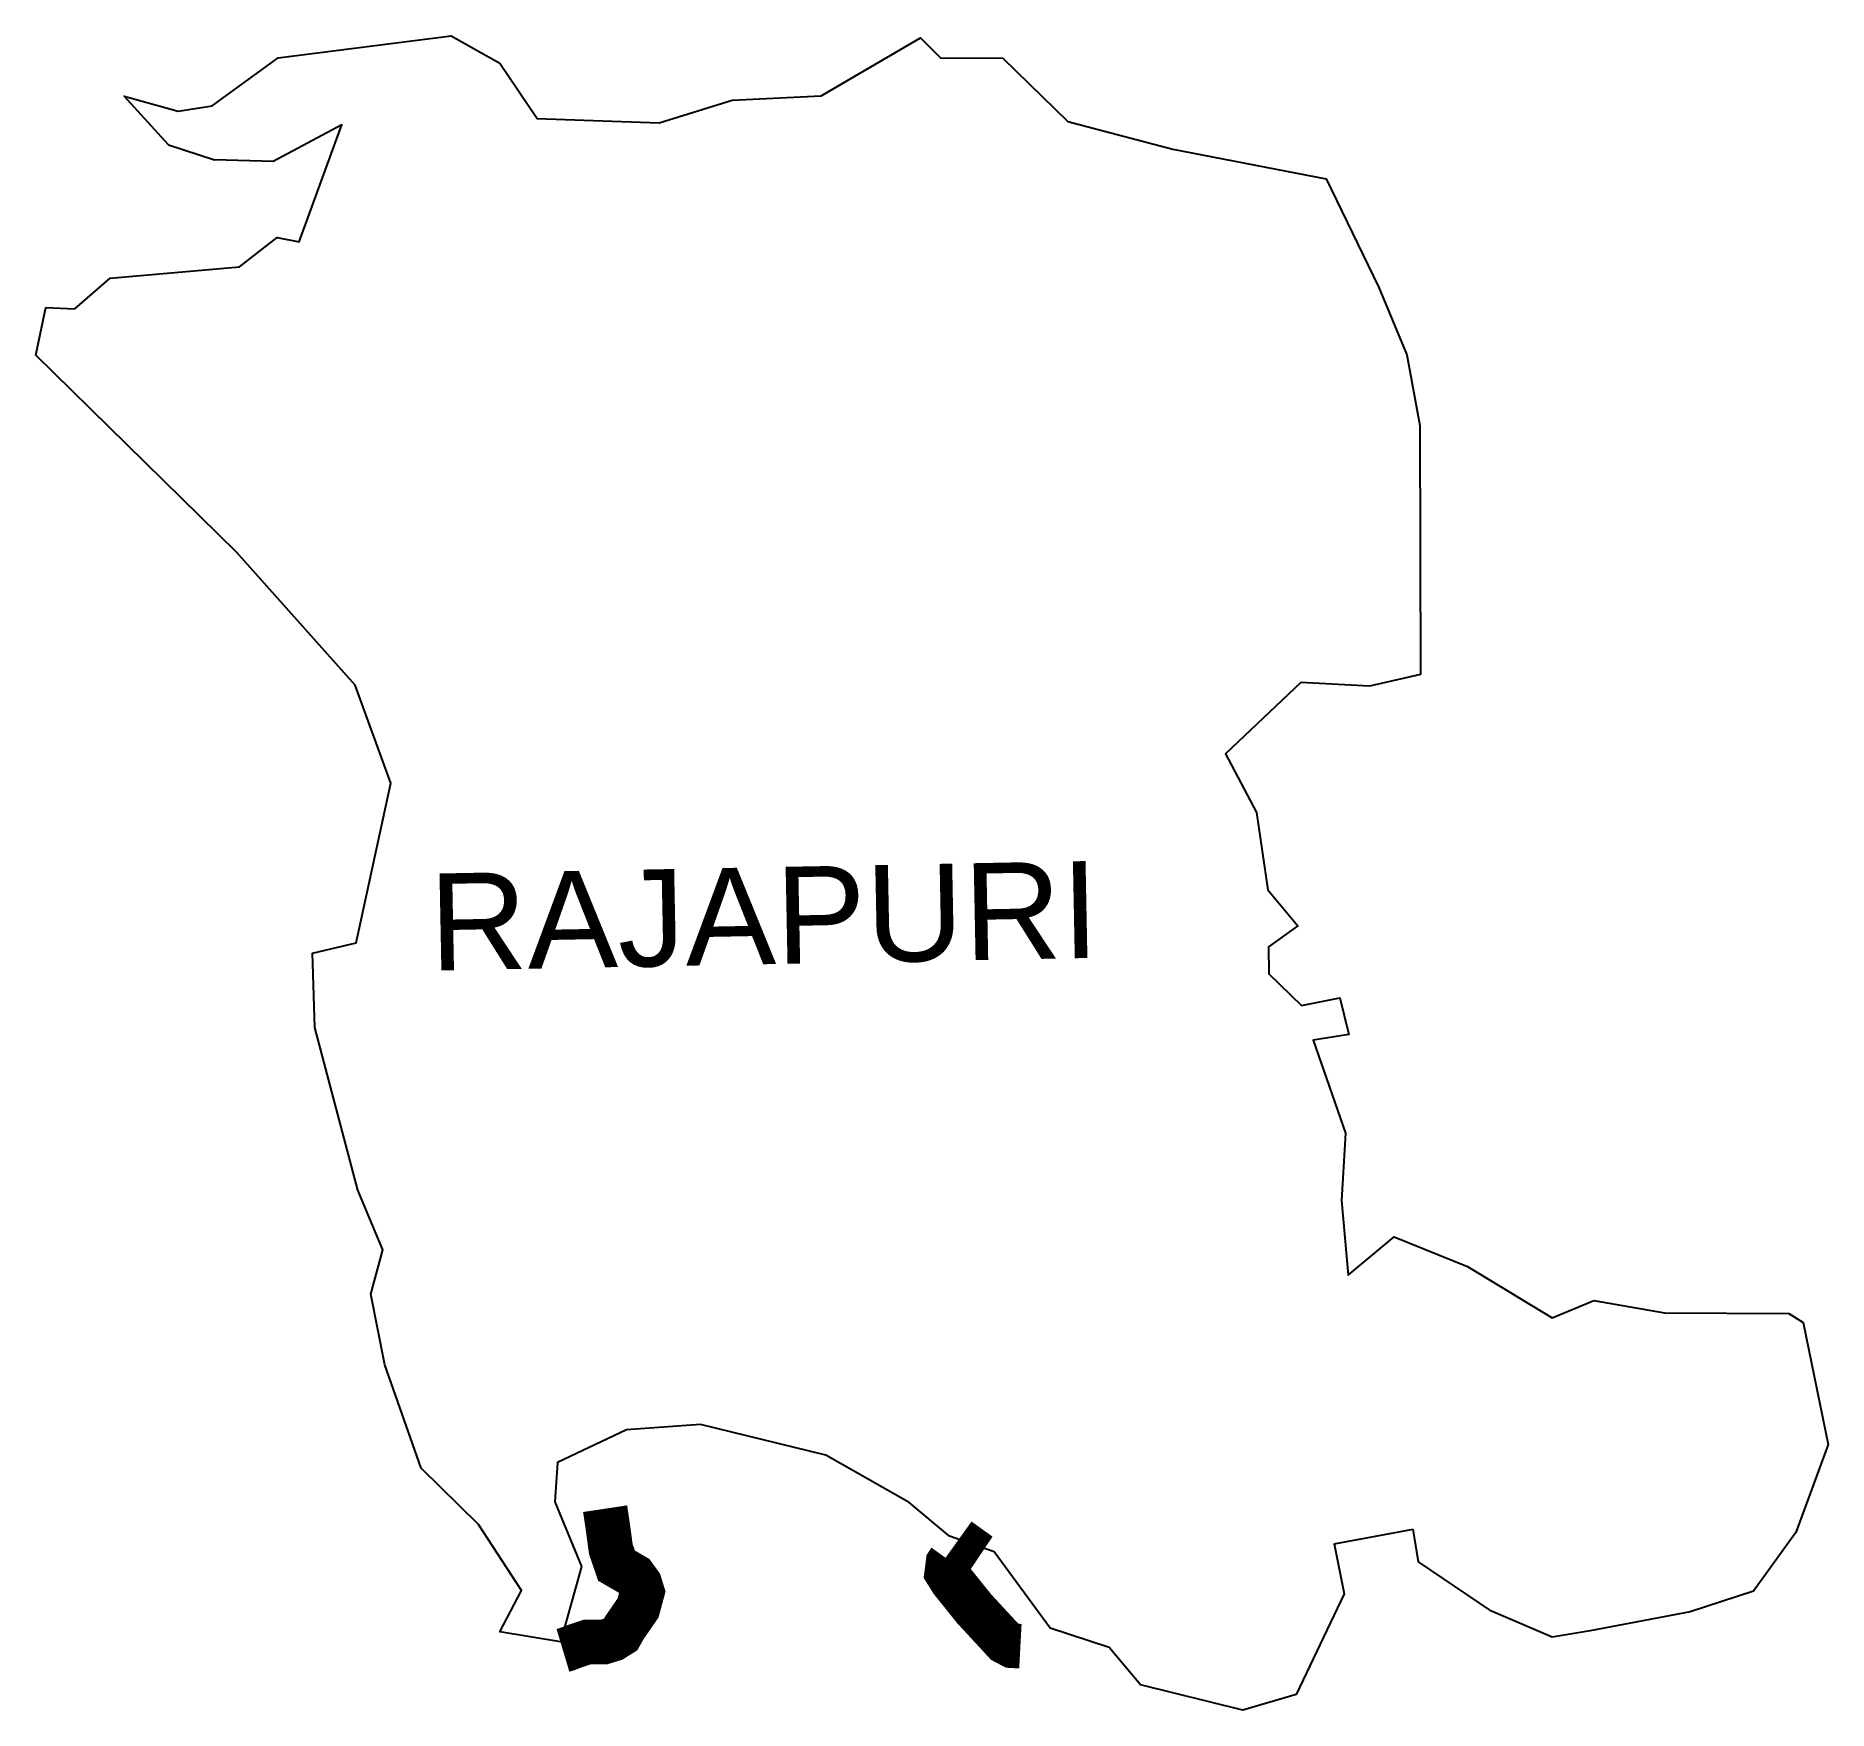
# Model space of a CAD drawing. Header units: metres. Extents: x 284941 to 286951, y 2024466 to 2026344.
import ezdxf

# ---------------------------------------------------------------- set-up
doc = ezdxf.new("R2010")
doc.units = ezdxf.units.M
for name, color, linetype in [('ARTIFICIALLY PROTECTED', 10, 'Continuous'), ('village', 3, 'Continuous'), ('VILLAGE NAME', 250, 'Continuous')]:
    doc.layers.add(name, color=color, linetype=linetype)
doc.styles.get("Standard").update_dxf_attribs({"font": 'simplex.shx'})

msp = doc.modelspace()

# ---------------------------------------------------------------- linework, layer by layer
at = {"color": 3, "flags": 128}
for points in [[(285089.8, 2026222), (285141.6, 2026205.2)], [(286397.4, 2024652.9), (286486.1, 2024669.6)]]:
    msp.add_lwpolyline(points, dxfattribs=at)
at = {"layer": 'ARTIFICIALLY PROTECTED', "const_width": 50, "flags": 128}
for points in [[(285532.3, 2024533.5), (285536.3, 2024534.7), (285546.2, 2024538.4), (285560, 2024543), (285578.7, 2024543), (285588.3, 2024545.9), (285597.1, 2024551.4), (285601.6, 2024559.4), (285616.5, 2024581), (285621.4, 2024599), (285618.6, 2024608.1), (285612.1, 2024617.1), (285592.4, 2024628.5), (285586, 2024647.1), (285582.4, 2024673.8), (285579.6, 2024692.4)], [(285976, 2024657.7), (285979.9, 2024654.9), (285964.2, 2024631.5), (285962.8, 2024620.5), (285968.7, 2024611.1), (285993.6, 2024580.1), (286028, 2024542.9), (286036, 2024538.7), (286045.4, 2024538.2)]]:
    msp.add_lwpolyline(points, dxfattribs=at)
at = {"layer": 'village', "color": 3}
for points in [[(285089.8, 2026222, 0), (285040.3, 2026276.7, 0), (285100.6, 2026259.9, 0), (285139, 2026265.9, 0), (285213, 2026319.8, 0), (285406.8, 2026344.3, 0), (285461.4, 2026313.7, 0), (285503.5, 2026251.6, 0), (285640.1, 2026246.9, 0), (285722.2, 2026272.1, 0), (285821.8, 2026277, 0), (285933.5, 2026342.2, 0), (285955.6, 2026319.8, 0), (286025.8, 2026319.2, 0), (286098.7, 2026248.2, 0), (286216.4, 2026217.2, 0), (286388.2, 2026184.1, 0), (286447.4, 2026062.1, 0), (286478.8, 2025986.5, 0), (286493.4, 2025907.4, 0), (286494.3, 2025628.2, 0), (286437.1, 2025614.9, 0), (286359.8, 2025618.9, 0), (286275.4, 2025539.1, 0), (286310.1, 2025473.4, 0), (286322.9, 2025386.6, 0), (286356.5, 2025346.2, 0), (286323.5, 2025322.5, 0), (286324.2, 2025292.3, 0), (286360.7, 2025256.8, 0), (286403.7, 2025265.3, 0), (286413.6, 2025224.1, 0), (286373.7, 2025218, 0), (286410.2, 2025113.6, 0), (286405.6, 2025037.9, 0), (286413.1, 2024954.3, 0), (286464.8, 2024997.2, 0), (286546.7, 2024964.1, 0), (286642, 2024906.3, 0), (286688.6, 2024925.9, 0), (286767.8, 2024912.2, 0), (286907.3, 2024911.4, 0), (286923.4, 2024901.1, 0), (286951.4, 2024764.3, 0)], [(286397.4, 2024652.9, 0), (286408.4, 2024596.8, 0), (286354.7, 2024484.1, 0), (286294.7, 2024466.4, 0), (286180, 2024495, 0), (286144.8, 2024536.6, 0), (286078.8, 2024558.4, 0), (286016.1, 2024643.9, 0), (285965.8, 2024661.5, 0), (285920.6, 2024699.5, 0), (285827.3, 2024752.4, 0), (285686.6, 2024787, 0), (285603.4, 2024780.8, 0), (285526.2, 2024744.3, 0), (285523.1, 2024700.2, 0), (285553.2, 2024627.5, 0), (285529.7, 2024542.9, 0), (285461.6, 2024554.4, 0), (285485.7, 2024600.8, 0), (285437.5, 2024674.5, 0), (285373.2, 2024737.8, 0), (285332.6, 2024853.9, 0), (285316.8, 2024932.9, 0), (285330.2, 2024982.8, 0), (285302.4, 2025049.7, 0), (285253.9, 2025232, 0), (285251.5, 2025315.6, 0), (285300.5, 2025327.1, 0), (285339.3, 2025506.3, 0), (285299.1, 2025615.9, 0), (285166.2, 2025765.2, 0), (284941.1, 2025986.3, 0), (284952.3, 2026039.7, 0), (284984.7, 2026038.2, 0), (285024.4, 2026072.6, 0), (285169.6, 2026085.1, 0), (285211.9, 2026118.2, 0), (285236.6, 2026113.3, 0), (285284.3, 2026244.4, 0), (285207.4, 2026203.5, 0), (285141.6, 2026205.2, 0)], [(286951.4, 2024764.3, 0), (286915.2, 2024665.8, 0), (286867.7, 2024599.9, 0), (286796.7, 2024576.9, 0), (286684.5, 2024555.3, 0), (286641.7, 2024548.2, 0), (286573.6, 2024577.6, 0), (286491.9, 2024632.9, 0), (286486.1, 2024669.6, 0)]]:
    msp.add_polyline3d(points, dxfattribs=at)

# ---------------------------------------------------------------- texts
at = {"layer": 'VILLAGE NAME', "insert": (285381.4, 2025404.6), "char_height": 108.748, "attachment_point": 1, "rotation": 1.1028}
msp.add_mtext_dynamic_manual_height_columns('{\\fArial|b0|i0|c0|p34;RAJAPURI}', width=726.929, gutter_width=543.7, heights=[0], dxfattribs=at)

doc.saveas('drawing.dxf')
